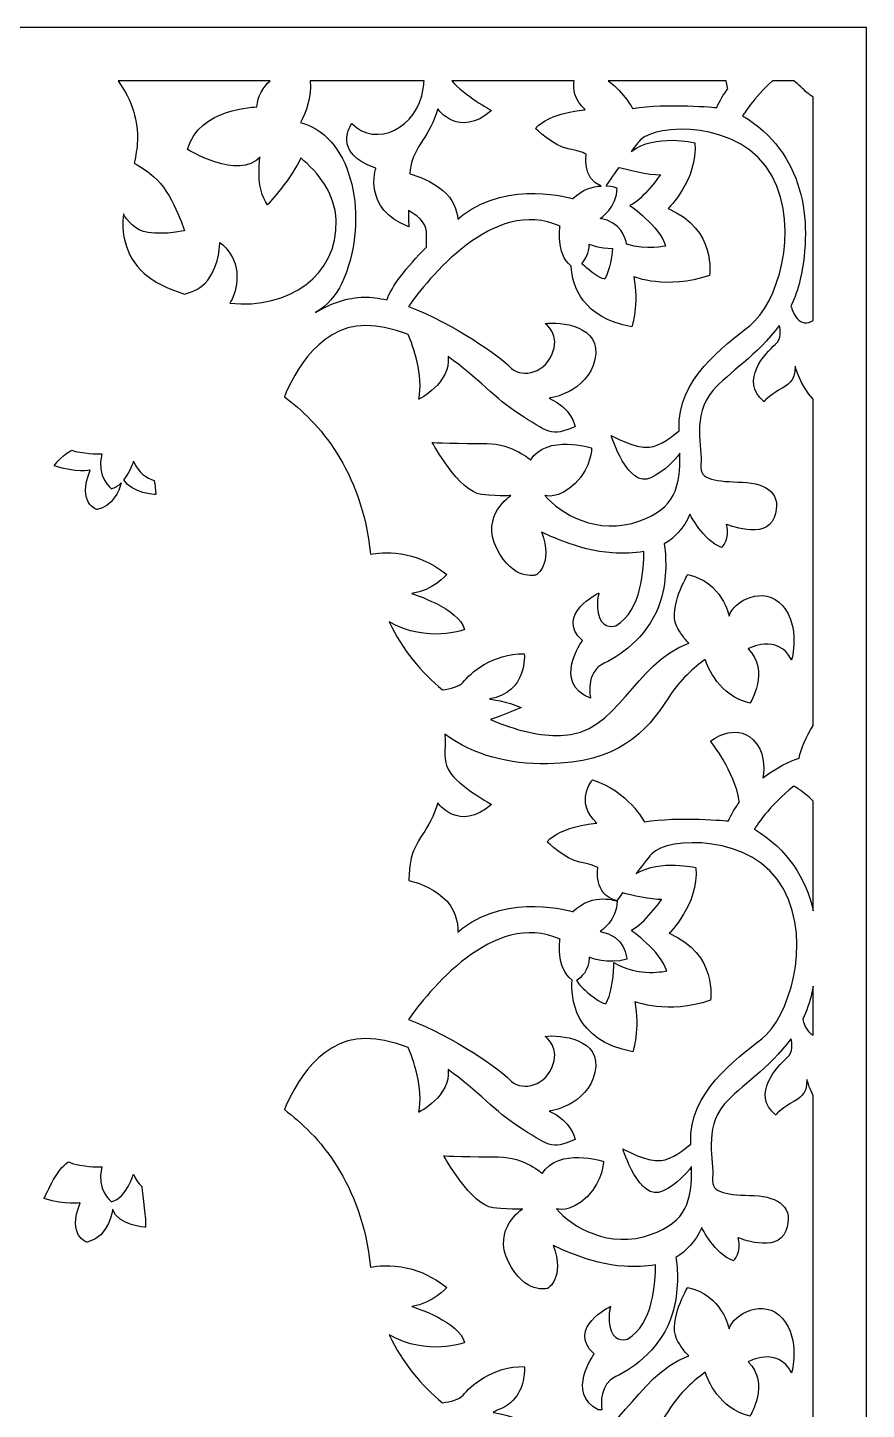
# Model space of a CAD drawing. Header units: centimetres. Extents: x -27 to -16.1, y -2.4 to 9.
# Drawn here: x -19.51 to -16.05, y 3.31 to 9 of the extents above; entities that cross this region are included whole.
import ezdxf

# ---------------------------------------------------------------- set-up
doc = ezdxf.new("R2010")
doc.units = ezdxf.units.CM
doc.header["$MEASUREMENT"] = 0
doc.layers.add('layer 1', color=7, linetype='Continuous')

msp = doc.modelspace()

# ---------------------------------------------------------------- linework, layer by layer
at = {"layer": 'layer 1', "color": 250}
for points, knots in [([(-26.99914, 9.00077), (-26.99914, 9.00077), (-16.05281, 9.00077), (-16.05281, 9.00077), (-16.05281, 9.00077), (-16.05281, 9.00077), (-16.05281, -2.38341), (-16.05281, -2.38341), (-16.05281, -2.38341), (-16.05281, -2.38341), (-26.99914, -2.38341), (-26.99914, -2.38341), (-26.99914, -2.38341), (-26.99914, -2.38341), (-26.99914, 9.00077), (-26.99914, 9.00077)], [0, 0, 0, 0, 0.2, 0.2, 0.2, 0.2, 0.4, 0.4, 0.4, 0.4, 0.6, 0.6, 0.6, 0.6, 1, 1, 1, 1]), ([(-19.13679, 8.78184), (-19.13679, 8.78184), (-18.50981, 8.78184), (-18.50981, 8.78184), (-18.50981, 8.78184), (-18.53863, 8.75529), (-18.56121, 8.72008), (-18.56465, 8.67405), (-18.56465, 8.67405), (-18.56465, 8.67405), (-18.80341, 8.6714), (-18.85063, 8.49906), (-18.85063, 8.49906), (-18.85063, 8.49906), (-18.63811, 8.36915), (-18.55153, 8.46725), (-18.55153, 8.46725), (-18.55153, 8.46725), (-18.57252, 8.33733), (-18.52005, 8.27105), (-18.52005, 8.27105), (-18.52005, 8.27105), (-18.41408, 8.38953), (-18.38399, 8.46385), (-18.38399, 8.46385), (-18.31269, 8.40523), (-18.24185, 8.31902), (-18.238, 8.20609), (-18.238, 8.20609), (-18.23032, 7.98103), (-18.43246, 7.83931), (-18.67624, 7.86579), (-18.67624, 7.86579), (-18.66288, 7.88591), (-18.65006, 7.9162), (-18.6465, 7.96053), (-18.6465, 7.96053), (-18.63829, 8.06282), (-18.71763, 8.11535), (-18.71763, 8.11535), (-18.71763, 8.11535), (-18.71763, 8.11535), (-18.71489, 8.02964), (-18.76687, 7.96053), (-18.76687, 7.96053), (-18.79216, 7.9269), (-18.83041, 7.91096), (-18.8627, 7.90344), (-18.8627, 7.90344), (-19.00454, 7.94636), (-19.08133, 8.01477), (-19.10775, 8.1186), (-19.10775, 8.1186), (-19.11762, 8.15736), (-19.11864, 8.19552), (-19.11479, 8.23357), (-19.11479, 8.23357), (-19.0992, 8.20752), (-19.06588, 8.16444), (-19.01309, 8.15681), (-19.01309, 8.15681), (-18.93649, 8.14576), (-18.86262, 8.16511), (-18.86262, 8.16511), (-18.86262, 8.16511), (-18.86262, 8.16511), (-18.9146, 8.32545), (-18.98846, 8.38627), (-18.98846, 8.38627), (-19.01072, 8.4046), (-19.0387, 8.42492), (-19.06992, 8.44204), (-19.06992, 8.44204), (-19.06339, 8.47283), (-19.0583, 8.50413), (-19.05659, 8.53618), (-19.05659, 8.53618), (-19.05276, 8.60779), (-19.07784, 8.70388), (-19.13679, 8.78184)], [0, 0, 0, 0, 0.047619, 0.047619, 0.047619, 0.047619, 0.0952381, 0.0952381, 0.0952381, 0.0952381, 0.1428571, 0.1428571, 0.1428571, 0.1428571, 0.1904762, 0.1904762, 0.1904762, 0.1904762, 0.2380952, 0.2380952, 0.2380952, 0.2380952, 0.2857143, 0.2857143, 0.2857143, 0.2857143, 0.3333333, 0.3333333, 0.3333333, 0.3333333, 0.3809524, 0.3809524, 0.3809524, 0.3809524, 0.4285714, 0.4285714, 0.4285714, 0.4285714, 0.4761905, 0.4761905, 0.4761905, 0.4761905, 0.5238095, 0.5238095, 0.5238095, 0.5238095, 0.5714286, 0.5714286, 0.5714286, 0.5714286, 0.6190476, 0.6190476, 0.6190476, 0.6190476, 0.6666667, 0.6666667, 0.6666667, 0.6666667, 0.7142857, 0.7142857, 0.7142857, 0.7142857, 0.7619048, 0.7619048, 0.7619048, 0.7619048, 0.8095238, 0.8095238, 0.8095238, 0.8095238, 0.8571429, 0.8571429, 0.8571429, 0.8571429, 0.9047619, 0.9047619, 0.9047619, 0.9047619, 1, 1, 1, 1]), ([(-18.34443, 8.78184), (-18.34443, 8.78184), (-17.87523, 8.78184), (-17.87523, 8.78184), (-17.87523, 8.78184), (-17.87608, 8.77105), (-17.87724, 8.76026), (-17.87876, 8.74953), (-17.87876, 8.74953), (-17.90196, 8.5854), (-18.07432, 8.50501), (-18.17376, 8.6055), (-18.17376, 8.6055), (-18.17376, 8.6055), (-18.25994, 8.48491), (-18.07432, 8.42127), (-18.07432, 8.42127), (-18.07432, 8.42127), (-18.13067, 8.2538), (-17.93842, 8.18011), (-17.93842, 8.18011), (-17.93842, 8.18011), (-17.93967, 8.20835), (-17.94, 8.2477), (-17.94, 8.2477), (-17.91099, 8.23171), (-17.86578, 8.20035), (-17.86578, 8.16032), (-17.86578, 8.16032), (-17.86578, 8.1359), (-17.86578, 8.11391), (-17.86578, 8.09652), (-17.86578, 8.09652), (-17.94881, 8.01381), (-18.01118, 7.93239), (-18.02876, 7.87913), (-18.02876, 7.87913), (-18.06171, 7.88677), (-18.09332, 7.89096), (-18.12248, 7.89055), (-18.12248, 7.89055), (-18.19024, 7.88959), (-18.25951, 7.86528), (-18.32236, 7.82752), (-18.32236, 7.82752), (-18.27586, 7.85652), (-18.23827, 7.89588), (-18.21439, 7.94759), (-18.21439, 7.94759), (-18.1042, 8.18621), (-18.15536, 8.52027), (-18.35607, 8.59981), (-18.35607, 8.59981), (-18.36605, 8.60377), (-18.37545, 8.60719), (-18.38435, 8.61018), (-18.38435, 8.61018), (-18.36295, 8.65004), (-18.33784, 8.71439), (-18.34443, 8.78184)], [0, 0, 0, 0, 0.0625, 0.0625, 0.0625, 0.0625, 0.125, 0.125, 0.125, 0.125, 0.1875, 0.1875, 0.1875, 0.1875, 0.25, 0.25, 0.25, 0.25, 0.3125, 0.3125, 0.3125, 0.3125, 0.375, 0.375, 0.375, 0.375, 0.4375, 0.4375, 0.4375, 0.4375, 0.5, 0.5, 0.5, 0.5, 0.5625, 0.5625, 0.5625, 0.5625, 0.625, 0.625, 0.625, 0.625, 0.6875, 0.6875, 0.6875, 0.6875, 0.75, 0.75, 0.75, 0.75, 0.8125, 0.8125, 0.8125, 0.8125, 0.875, 0.875, 0.875, 0.875, 1, 1, 1, 1]), ([(-17.76175, 8.78184), (-17.76175, 8.78184), (-17.25681, 8.78184), (-17.25681, 8.78184), (-17.25681, 8.78184), (-17.26321, 8.74895), (-17.25763, 8.70592), (-17.21176, 8.66287), (-17.21176, 8.66287), (-17.21176, 8.66287), (-17.36027, 8.6515), (-17.41652, 8.58556), (-17.41652, 8.58556), (-17.41652, 8.58556), (-17.34227, 8.51279), (-17.28151, 8.50142), (-17.28151, 8.50142), (-17.22076, 8.49005), (-17.20726, 8.47868), (-17.20726, 8.47868), (-17.20726, 8.47868), (-17.20726, 8.47868), (-17.22538, 8.38059), (-17.14627, 8.34831), (-17.14627, 8.34831), (-17.18023, 8.34654), (-17.22267, 8.33466), (-17.26287, 8.2965), (-17.26287, 8.2965), (-17.26287, 8.2965), (-17.52523, 8.37604), (-17.71676, 8.22757), (-17.71676, 8.22757), (-17.72336, 8.22246), (-17.72993, 8.21727), (-17.73646, 8.21204), (-17.73646, 8.21204), (-17.74012, 8.24873), (-17.75461, 8.29452), (-17.79809, 8.33015), (-17.79809, 8.33015), (-17.84697, 8.3702), (-17.89885, 8.38911), (-17.93467, 8.39796), (-17.93467, 8.39796), (-17.93384, 8.40606), (-17.93288, 8.41387), (-17.93179, 8.42127), (-17.93179, 8.42127), (-17.91853, 8.51171), (-17.84893, 8.55525), (-17.8191, 8.66579), (-17.8191, 8.66579), (-17.8191, 8.66579), (-17.73292, 8.54186), (-17.59702, 8.65909), (-17.59702, 8.65909), (-17.59702, 8.65909), (-17.71151, 8.7219), (-17.76175, 8.78184)], [0, 0, 0, 0, 0.0625, 0.0625, 0.0625, 0.0625, 0.125, 0.125, 0.125, 0.125, 0.1875, 0.1875, 0.1875, 0.1875, 0.25, 0.25, 0.25, 0.25, 0.3125, 0.3125, 0.3125, 0.3125, 0.375, 0.375, 0.375, 0.375, 0.4375, 0.4375, 0.4375, 0.4375, 0.5, 0.5, 0.5, 0.5, 0.5625, 0.5625, 0.5625, 0.5625, 0.625, 0.625, 0.625, 0.625, 0.6875, 0.6875, 0.6875, 0.6875, 0.75, 0.75, 0.75, 0.75, 0.8125, 0.8125, 0.8125, 0.8125, 0.875, 0.875, 0.875, 0.875, 1, 1, 1, 1]), ([(-17.11646, 8.78184), (-17.11646, 8.78184), (-16.6306, 8.78184), (-16.6306, 8.78184), (-16.6306, 8.78184), (-16.6283, 8.77247), (-16.62639, 8.76305), (-16.62498, 8.75365), (-16.62498, 8.75365), (-16.62475, 8.75214), (-16.62452, 8.75071), (-16.62428, 8.74929), (-16.62428, 8.74929), (-16.64106, 8.7261), (-16.65647, 8.70025), (-16.66958, 8.67146), (-16.66958, 8.67146), (-16.66958, 8.67146), (-16.87423, 8.69134), (-17.0159, 8.66748), (-17.0159, 8.66748), (-17.0159, 8.66748), (-17.04821, 8.72936), (-17.11646, 8.78184)], [0, 0, 0, 0, 0.1428571, 0.1428571, 0.1428571, 0.1428571, 0.2857143, 0.2857143, 0.2857143, 0.2857143, 0.4285714, 0.4285714, 0.4285714, 0.4285714, 0.5714286, 0.5714286, 0.5714286, 0.5714286, 0.7142857, 0.7142857, 0.7142857, 0.7142857, 1, 1, 1, 1]), ([(-16.4394, 8.78184), (-16.4394, 8.78184), (-16.352, 8.78184), (-16.352, 8.78184), (-16.352, 8.78184), (-16.34348, 8.77478), (-16.33394, 8.76635), (-16.32325, 8.7563), (-16.32325, 8.7563), (-16.30484, 8.73898), (-16.28797, 8.72492), (-16.27174, 8.71423), (-16.27174, 8.71423), (-16.27174, 8.71423), (-16.27174, 7.79421), (-16.27174, 7.79421), (-16.27174, 7.79421), (-16.29601, 7.77991), (-16.32033, 7.78192), (-16.33802, 7.80306), (-16.33802, 7.80306), (-16.35202, 7.81977), (-16.35951, 7.83888), (-16.36352, 7.85453), (-16.36352, 7.85453), (-16.34724, 7.88802), (-16.33402, 7.92455), (-16.32518, 7.96478), (-16.32518, 7.96478), (-16.27117, 8.21036), (-16.31051, 8.48551), (-16.56261, 8.63766), (-16.56261, 8.63766), (-16.56261, 8.63766), (-16.51612, 8.71277), (-16.4394, 8.78184)], [0, 0, 0, 0, 0.1, 0.1, 0.1, 0.1, 0.2, 0.2, 0.2, 0.2, 0.3, 0.3, 0.3, 0.3, 0.4, 0.4, 0.4, 0.4, 0.5, 0.5, 0.5, 0.5, 0.6, 0.6, 0.6, 0.6, 0.7, 0.7, 0.7, 0.7, 0.8, 0.8, 0.8, 0.8, 1, 1, 1, 1]), ([(-16.27174, 7.47036), (-16.27174, 7.47036), (-16.27174, 6.12626), (-16.27174, 6.12626), (-16.27174, 6.12626), (-16.30179, 6.07867), (-16.32223, 6.03132), (-16.33017, 5.99117), (-16.33017, 5.99117), (-16.33017, 5.99117), (-16.40188, 5.96984), (-16.47889, 5.91025), (-16.47889, 5.91025), (-16.47215, 5.95485), (-16.47245, 6.02125), (-16.51908, 6.06674), (-16.51908, 6.06674), (-16.59516, 6.14097), (-16.69486, 6.06143), (-16.69486, 6.06143), (-16.69486, 6.06143), (-16.69486, 6.06143), (-16.59516, 5.93682), (-16.5768, 5.81486), (-16.5768, 5.81486), (-16.57657, 5.81335), (-16.57634, 5.81192), (-16.5761, 5.8105), (-16.5761, 5.8105), (-16.59288, 5.78731), (-16.6083, 5.76146), (-16.6214, 5.73267), (-16.6214, 5.73267), (-16.6214, 5.73267), (-16.82605, 5.75255), (-16.96773, 5.72869), (-16.96773, 5.72869), (-16.96773, 5.72869), (-17.03532, 5.85824), (-17.18158, 5.90145), (-17.18158, 5.90145), (-17.18158, 5.90145), (-17.25809, 5.81276), (-17.16358, 5.72408), (-17.16358, 5.72408), (-17.16358, 5.72408), (-17.31209, 5.71271), (-17.36835, 5.64677), (-17.36835, 5.64677), (-17.36835, 5.64677), (-17.29409, 5.574), (-17.23334, 5.56263), (-17.23334, 5.56263), (-17.17258, 5.55126), (-17.15908, 5.53989), (-17.15908, 5.53989), (-17.15908, 5.53989), (-17.15908, 5.53989), (-17.17971, 5.42818), (-17.08081, 5.40395), (-17.08081, 5.40395), (-17.08081, 5.40395), (-17.07209, 5.41684), (-17.05829, 5.43664), (-17.05829, 5.43664), (-17.02511, 5.42807), (-16.93693, 5.40656), (-16.89671, 5.40919), (-16.89671, 5.40919), (-16.89671, 5.40919), (-16.96779, 5.30798), (-17.02271, 5.28187), (-17.02271, 5.28187), (-17.02271, 5.28187), (-16.89994, 5.19699), (-16.87571, 5.11537), (-16.87571, 5.11537), (-16.87571, 5.11537), (-16.99201, 5.08599), (-17.09378, 5.14965), (-17.09378, 5.14965), (-17.09378, 5.14965), (-17.09055, 5.05171), (-17.12447, 4.98152), (-17.12447, 4.98152), (-17.12447, 4.98152), (-17.13416, 4.97009), (-17.19393, 5.01906), (-17.19393, 5.01906), (-17.2209, 5.04117), (-17.23735, 5.06044), (-17.24727, 5.07494), (-17.24727, 5.07494), (-17.231, 5.08559), (-17.19465, 5.11559), (-17.19465, 5.17116), (-17.19465, 5.17116), (-17.19465, 5.17116), (-17.11594, 5.13934), (-17.03985, 5.1632), (-17.03985, 5.1632), (-17.03985, 5.1632), (-17.0451, 5.2613), (-17.15005, 5.27721), (-17.15005, 5.27721), (-17.15005, 5.27721), (-17.07921, 5.32493), (-17.07921, 5.40182), (-17.07921, 5.40182), (-17.07921, 5.40182), (-17.17629, 5.44159), (-17.26287, 5.3594), (-17.26287, 5.3594), (-17.26287, 5.3594), (-17.52523, 5.43894), (-17.71676, 5.29047), (-17.71676, 5.29047), (-17.72333, 5.28538), (-17.72986, 5.28022), (-17.73635, 5.27502), (-17.73635, 5.27502), (-17.73552, 5.31367), (-17.74443, 5.37436), (-17.79898, 5.41906), (-17.79898, 5.41906), (-17.84916, 5.46018), (-17.90251, 5.479), (-17.93839, 5.48756), (-17.93839, 5.48756), (-17.93715, 5.51416), (-17.93508, 5.54026), (-17.93179, 5.56267), (-17.93179, 5.56267), (-17.91853, 5.65311), (-17.84893, 5.69665), (-17.8191, 5.80719), (-17.8191, 5.80719), (-17.8191, 5.80719), (-17.73292, 5.68326), (-17.59702, 5.80049), (-17.59702, 5.80049), (-17.59702, 5.80049), (-17.71303, 5.86413), (-17.76275, 5.92442), (-17.76275, 5.92442), (-17.80265, 5.97281), (-17.78493, 6.02336), (-17.79007, 6.08991), (-17.79007, 6.08991), (-17.66477, 6.00091), (-17.52693, 5.96645), (-17.36696, 5.9682), (-17.36696, 5.9682), (-17.07705, 5.97139), (-16.96021, 6.09657), (-16.86883, 6.23987), (-16.86883, 6.23987), (-16.821, 6.31486), (-16.76198, 6.36631), (-16.71656, 6.39831), (-16.71656, 6.39831), (-16.70652, 6.36675), (-16.66083, 6.2484), (-16.53228, 6.21758), (-16.53228, 6.21758), (-16.53228, 6.21758), (-16.44909, 6.3526), (-16.53984, 6.44176), (-16.53984, 6.44176), (-16.53984, 6.44176), (-16.41883, 6.508), (-16.36085, 6.39591), (-16.36085, 6.39591), (-16.36085, 6.39591), (-16.32304, 6.53347), (-16.39867, 6.62009), (-16.39867, 6.62009), (-16.4743, 6.70671), (-16.60287, 6.63792), (-16.61799, 6.57678), (-16.61799, 6.57678), (-16.61799, 6.57678), (-16.64824, 6.71944), (-16.78942, 6.74747), (-16.78942, 6.74747), (-16.78942, 6.74747), (-16.87009, 6.61245), (-16.8348, 6.53602), (-16.8348, 6.53602), (-16.82097, 6.50608), (-16.80213, 6.4828), (-16.7843, 6.46553), (-16.7843, 6.46553), (-17.01129, 6.38343), (-17.07654, 6.08866), (-17.31269, 6.08416), (-17.31269, 6.08416), (-17.39419, 6.0826), (-17.49728, 6.10394), (-17.6018, 6.15068), (-17.6018, 6.15068), (-17.54777, 6.16776), (-17.47512, 6.19975), (-17.47512, 6.19975), (-17.47512, 6.19975), (-17.53058, 6.22522), (-17.60621, 6.23541), (-17.60621, 6.23541), (-17.60621, 6.23541), (-17.44739, 6.26089), (-17.46252, 6.42138), (-17.46252, 6.42138), (-17.46252, 6.42138), (-17.59361, 6.42393), (-17.68689, 6.33986), (-17.71462, 6.30419), (-17.71462, 6.30419), (-17.72885, 6.2859), (-17.76631, 6.27699), (-17.79942, 6.27265), (-17.79942, 6.27265), (-17.88653, 6.34404), (-17.96459, 6.43671), (-18.01948, 6.55253), (-18.01948, 6.55253), (-17.86115, 6.46317), (-17.70939, 6.52093), (-17.70939, 6.52093), (-17.70939, 6.52093), (-17.72806, 6.6082), (-17.92647, 6.66953), (-17.92647, 6.66953), (-17.92647, 6.66953), (-17.8401, 6.68133), (-17.78175, 6.74737), (-17.78175, 6.74737), (-17.78175, 6.74737), (-17.91565, 6.85411), (-18.04955, 6.84073), (-18.09604, 6.83165), (-18.09604, 6.83165), (-18.13269, 7.17956), (-18.31068, 7.37621), (-18.45102, 7.48046), (-18.45102, 7.48046), (-18.4152, 7.56954), (-18.29914, 7.80242), (-18.07421, 7.77142), (-18.07421, 7.77142), (-18.02668, 7.76488), (-17.98226, 7.75251), (-17.94059, 7.73613), (-17.94059, 7.73613), (-17.92141, 7.69072), (-17.87618, 7.56859), (-17.8977, 7.46955), (-17.8977, 7.46955), (-17.8977, 7.46955), (-17.76366, 7.53601), (-17.77672, 7.64545), (-17.77672, 7.64545), (-17.66007, 7.56285), (-17.56974, 7.46308), (-17.49277, 7.41492), (-17.49277, 7.41492), (-17.36042, 7.33213), (-17.35412, 7.31302), (-17.25328, 7.3576), (-17.25328, 7.3576), (-17.25328, 7.3576), (-17.26866, 7.43754), (-17.36033, 7.47387), (-17.36033, 7.47387), (-17.36033, 7.47387), (-17.20275, 7.49546), (-17.17124, 7.63417), (-17.17124, 7.63417), (-17.13974, 7.77288), (-17.31751, 7.79107), (-17.37601, 7.78198), (-17.37601, 7.78198), (-17.37601, 7.78198), (-17.31076, 7.73422), (-17.34901, 7.65236), (-17.34901, 7.65236), (-17.38726, 7.5705), (-17.48101, 7.55688), (-17.52377, 7.60463), (-17.52377, 7.60463), (-17.55553, 7.6401), (-17.75309, 7.78231), (-17.93983, 7.85186), (-17.93983, 7.85186), (-17.86332, 7.96001), (-17.58932, 8.30855), (-17.31534, 8.1825), (-17.31534, 8.1825), (-17.31534, 8.1825), (-17.33365, 8.07144), (-17.26974, 8.01791), (-17.26974, 8.01791), (-17.26432, 7.9351), (-17.22238, 7.80485), (-17.0196, 7.76775), (-17.0196, 7.76775), (-17.0196, 7.76775), (-16.98812, 7.8632), (-17.01173, 7.97455), (-17.01173, 7.97455), (-17.01173, 7.97455), (-16.8753, 7.91888), (-16.69951, 7.97986), (-16.69951, 7.97986), (-16.69951, 7.97986), (-16.66803, 8.17075), (-16.87005, 8.25559), (-16.87005, 8.25559), (-16.87005, 8.25559), (-16.74674, 8.3749), (-16.75986, 8.52603), (-16.75986, 8.52603), (-16.75986, 8.52603), (-16.92218, 8.56642), (-17.02275, 8.49012), (-17.02275, 8.49012), (-17.00983, 8.50682), (-16.997, 8.52277), (-16.98512, 8.53658), (-16.98512, 8.53658), (-16.92518, 8.60624), (-16.56552, 8.62138), (-16.44263, 8.3912), (-16.44263, 8.3912), (-16.31975, 8.16101), (-16.42419, 7.86018), (-16.53219, 7.77377), (-16.53219, 7.77377), (-16.6402, 7.68736), (-16.83372, 7.55092), (-16.82472, 7.34627), (-16.82472, 7.34627), (-16.82463, 7.34431), (-16.82455, 7.34237), (-16.82447, 7.34042), (-16.82447, 7.34042), (-16.84861, 7.31921), (-16.90154, 7.27716), (-16.94715, 7.27218), (-16.94715, 7.27218), (-17.00847, 7.26548), (-17.10459, 7.32074), (-17.10459, 7.32074), (-17.10459, 7.32074), (-17.10459, 7.32074), (-17.03664, 7.09967), (-16.94052, 7.14657), (-16.94052, 7.14657), (-16.8817, 7.17527), (-16.84275, 7.21839), (-16.82137, 7.24754), (-16.82137, 7.24754), (-16.81966, 7.1049), (-16.84187, 7.02135), (-16.98674, 6.9688), (-16.98674, 6.9688), (-17.16225, 6.90513), (-17.31527, 7.00064), (-17.37827, 7.0734), (-17.37827, 7.0734), (-17.37827, 7.0734), (-17.31977, 7.05521), (-17.25226, 7.12343), (-17.25226, 7.12343), (-17.18475, 7.19164), (-17.18475, 7.26896), (-17.18475, 7.26896), (-17.18475, 7.26896), (-17.18475, 7.26896), (-17.36927, 7.32808), (-17.43678, 7.21893), (-17.43678, 7.21893), (-17.43678, 7.21893), (-17.50878, 7.28715), (-17.61679, 7.28715), (-17.61679, 7.28715), (-17.7248, 7.28715), (-17.84181, 7.2917), (-17.84181, 7.2917), (-17.84181, 7.2917), (-17.84181, 7.2917), (-17.7293, 7.08704), (-17.6393, 7.07795), (-17.6393, 7.07795), (-17.54929, 7.06885), (-17.51778, 7.0734), (-17.51778, 7.0734), (-17.51778, 7.0734), (-17.51778, 7.0734), (-17.6438, 6.99154), (-17.57629, 6.85511), (-17.57629, 6.85511), (-17.50878, 6.71867), (-17.41427, 6.74596), (-17.41427, 6.74596), (-17.41427, 6.74596), (-17.41427, 6.74596), (-17.34227, 6.78689), (-17.39177, 6.92332), (-17.39177, 6.92332), (-17.39177, 6.92332), (-17.24326, 6.84601), (-17.09925, 6.83691), (-17.09925, 6.83691), (-17.05274, 6.83398), (-17.00954, 6.83533), (-16.97021, 6.84307), (-16.97021, 6.84307), (-16.96947, 6.77515), (-16.97819, 6.59786), (-17.08502, 6.53701), (-17.08502, 6.53701), (-17.08502, 6.53701), (-17.1359, 6.51987), (-17.15286, 6.57129), (-17.15286, 6.57129), (-17.16982, 6.62271), (-17.15529, 6.67168), (-17.15529, 6.67168), (-17.15529, 6.67168), (-17.15529, 6.67168), (-17.33943, 6.58353), (-17.22313, 6.4758), (-17.22313, 6.4758), (-17.22313, 6.4758), (-17.34912, 6.29951), (-17.18921, 6.2383), (-17.18921, 6.2383), (-17.18921, 6.2383), (-17.21344, 6.34603), (-17.13348, 6.38276), (-17.13348, 6.38276), (-17.05352, 6.41949), (-16.94207, 6.50518), (-16.90088, 6.63985), (-16.90088, 6.63985), (-16.87141, 6.73621), (-16.87916, 6.82881), (-16.88595, 6.87369), (-16.88595, 6.87369), (-16.84247, 6.89876), (-16.80659, 6.93791), (-16.77972, 6.99609), (-16.77972, 6.99609), (-16.77972, 6.99609), (-16.72571, 6.88694), (-16.64921, 6.85965), (-16.64921, 6.85965), (-16.64921, 6.85965), (-16.6132, 6.89149), (-16.6312, 6.95516), (-16.6312, 6.95516), (-16.6312, 6.95516), (-16.46919, 6.88694), (-16.43319, 6.98245), (-16.43319, 6.98245), (-16.39718, 7.07795), (-16.46019, 7.12343), (-16.5637, 7.12798), (-16.5637, 7.12798), (-16.66721, 7.13252), (-16.74371, 7.13252), (-16.73471, 7.20074), (-16.73471, 7.20074), (-16.72571, 7.26896), (-16.77522, 7.40085), (-16.68521, 7.50545), (-16.68521, 7.50545), (-16.6227, 7.57809), (-16.49942, 7.65296), (-16.41184, 7.77417), (-16.41184, 7.77417), (-16.40709, 7.75531), (-16.40096, 7.71893), (-16.4283, 7.69524), (-16.4283, 7.69524), (-16.4666, 7.66206), (-16.57877, 7.54595), (-16.47481, 7.46025), (-16.47481, 7.46025), (-16.47481, 7.46025), (-16.45566, 7.48237), (-16.41462, 7.50725), (-16.41462, 7.50725), (-16.37359, 7.53213), (-16.34623, 7.54042), (-16.34623, 7.60677), (-16.34623, 7.60677), (-16.34623, 7.60677), (-16.32409, 7.52258), (-16.27174, 7.47036)], [0, 0, 0, 0, 0.0079365, 0.0079365, 0.0079365, 0.0079365, 0.015873, 0.015873, 0.015873, 0.015873, 0.0238095, 0.0238095, 0.0238095, 0.0238095, 0.031746, 0.031746, 0.031746, 0.031746, 0.0396825, 0.0396825, 0.0396825, 0.0396825, 0.047619, 0.047619, 0.047619, 0.047619, 0.0555556, 0.0555556, 0.0555556, 0.0555556, 0.0634921, 0.0634921, 0.0634921, 0.0634921, 0.0714286, 0.0714286, 0.0714286, 0.0714286, 0.0793651, 0.0793651, 0.0793651, 0.0793651, 0.0873016, 0.0873016, 0.0873016, 0.0873016, 0.0952381, 0.0952381, 0.0952381, 0.0952381, 0.1031746, 0.1031746, 0.1031746, 0.1031746, 0.1111111, 0.1111111, 0.1111111, 0.1111111, 0.1190476, 0.1190476, 0.1190476, 0.1190476, 0.1269841, 0.1269841, 0.1269841, 0.1269841, 0.1349206, 0.1349206, 0.1349206, 0.1349206, 0.1428571, 0.1428571, 0.1428571, 0.1428571, 0.1507937, 0.1507937, 0.1507937, 0.1507937, 0.1587302, 0.1587302, 0.1587302, 0.1587302, 0.1666667, 0.1666667, 0.1666667, 0.1666667, 0.1746032, 0.1746032, 0.1746032, 0.1746032, 0.1825397, 0.1825397, 0.1825397, 0.1825397, 0.1904762, 0.1904762, 0.1904762, 0.1904762, 0.1984127, 0.1984127, 0.1984127, 0.1984127, 0.2063492, 0.2063492, 0.2063492, 0.2063492, 0.2142857, 0.2142857, 0.2142857, 0.2142857, 0.2222222, 0.2222222, 0.2222222, 0.2222222, 0.2301587, 0.2301587, 0.2301587, 0.2301587, 0.2380952, 0.2380952, 0.2380952, 0.2380952, 0.2460317, 0.2460317, 0.2460317, 0.2460317, 0.2539683, 0.2539683, 0.2539683, 0.2539683, 0.2619048, 0.2619048, 0.2619048, 0.2619048, 0.2698413, 0.2698413, 0.2698413, 0.2698413, 0.2777778, 0.2777778, 0.2777778, 0.2777778, 0.2857143, 0.2857143, 0.2857143, 0.2857143, 0.2936508, 0.2936508, 0.2936508, 0.2936508, 0.3015873, 0.3015873, 0.3015873, 0.3015873, 0.3095238, 0.3095238, 0.3095238, 0.3095238, 0.3174603, 0.3174603, 0.3174603, 0.3174603, 0.3253968, 0.3253968, 0.3253968, 0.3253968, 0.3333333, 0.3333333, 0.3333333, 0.3333333, 0.3412698, 0.3412698, 0.3412698, 0.3412698, 0.3492063, 0.3492063, 0.3492063, 0.3492063, 0.3571429, 0.3571429, 0.3571429, 0.3571429, 0.3650794, 0.3650794, 0.3650794, 0.3650794, 0.3730159, 0.3730159, 0.3730159, 0.3730159, 0.3809524, 0.3809524, 0.3809524, 0.3809524, 0.3888889, 0.3888889, 0.3888889, 0.3888889, 0.3968254, 0.3968254, 0.3968254, 0.3968254, 0.4047619, 0.4047619, 0.4047619, 0.4047619, 0.4126984, 0.4126984, 0.4126984, 0.4126984, 0.4206349, 0.4206349, 0.4206349, 0.4206349, 0.4285714, 0.4285714, 0.4285714, 0.4285714, 0.4365079, 0.4365079, 0.4365079, 0.4365079, 0.4444444, 0.4444444, 0.4444444, 0.4444444, 0.452381, 0.452381, 0.452381, 0.452381, 0.4603175, 0.4603175, 0.4603175, 0.4603175, 0.468254, 0.468254, 0.468254, 0.468254, 0.4761905, 0.4761905, 0.4761905, 0.4761905, 0.484127, 0.484127, 0.484127, 0.484127, 0.4920635, 0.4920635, 0.4920635, 0.4920635, 0.5, 0.5, 0.5, 0.5, 0.5079365, 0.5079365, 0.5079365, 0.5079365, 0.515873, 0.515873, 0.515873, 0.515873, 0.5238095, 0.5238095, 0.5238095, 0.5238095, 0.531746, 0.531746, 0.531746, 0.531746, 0.5396825, 0.5396825, 0.5396825, 0.5396825, 0.547619, 0.547619, 0.547619, 0.547619, 0.5555556, 0.5555556, 0.5555556, 0.5555556, 0.5634921, 0.5634921, 0.5634921, 0.5634921, 0.5714286, 0.5714286, 0.5714286, 0.5714286, 0.5793651, 0.5793651, 0.5793651, 0.5793651, 0.5873016, 0.5873016, 0.5873016, 0.5873016, 0.5952381, 0.5952381, 0.5952381, 0.5952381, 0.6031746, 0.6031746, 0.6031746, 0.6031746, 0.6111111, 0.6111111, 0.6111111, 0.6111111, 0.6190476, 0.6190476, 0.6190476, 0.6190476, 0.6269841, 0.6269841, 0.6269841, 0.6269841, 0.6349206, 0.6349206, 0.6349206, 0.6349206, 0.6428571, 0.6428571, 0.6428571, 0.6428571, 0.6507937, 0.6507937, 0.6507937, 0.6507937, 0.6587302, 0.6587302, 0.6587302, 0.6587302, 0.6666667, 0.6666667, 0.6666667, 0.6666667, 0.6746032, 0.6746032, 0.6746032, 0.6746032, 0.6825397, 0.6825397, 0.6825397, 0.6825397, 0.6904762, 0.6904762, 0.6904762, 0.6904762, 0.6984127, 0.6984127, 0.6984127, 0.6984127, 0.7063492, 0.7063492, 0.7063492, 0.7063492, 0.7142857, 0.7142857, 0.7142857, 0.7142857, 0.7222222, 0.7222222, 0.7222222, 0.7222222, 0.7301587, 0.7301587, 0.7301587, 0.7301587, 0.7380952, 0.7380952, 0.7380952, 0.7380952, 0.7460317, 0.7460317, 0.7460317, 0.7460317, 0.7539683, 0.7539683, 0.7539683, 0.7539683, 0.7619048, 0.7619048, 0.7619048, 0.7619048, 0.7698413, 0.7698413, 0.7698413, 0.7698413, 0.7777778, 0.7777778, 0.7777778, 0.7777778, 0.7857143, 0.7857143, 0.7857143, 0.7857143, 0.7936508, 0.7936508, 0.7936508, 0.7936508, 0.8015873, 0.8015873, 0.8015873, 0.8015873, 0.8095238, 0.8095238, 0.8095238, 0.8095238, 0.8174603, 0.8174603, 0.8174603, 0.8174603, 0.8253968, 0.8253968, 0.8253968, 0.8253968, 0.8333333, 0.8333333, 0.8333333, 0.8333333, 0.8412698, 0.8412698, 0.8412698, 0.8412698, 0.8492063, 0.8492063, 0.8492063, 0.8492063, 0.8571429, 0.8571429, 0.8571429, 0.8571429, 0.8650794, 0.8650794, 0.8650794, 0.8650794, 0.8730159, 0.8730159, 0.8730159, 0.8730159, 0.8809524, 0.8809524, 0.8809524, 0.8809524, 0.8888889, 0.8888889, 0.8888889, 0.8888889, 0.8968254, 0.8968254, 0.8968254, 0.8968254, 0.9047619, 0.9047619, 0.9047619, 0.9047619, 0.9126984, 0.9126984, 0.9126984, 0.9126984, 0.9206349, 0.9206349, 0.9206349, 0.9206349, 0.9285714, 0.9285714, 0.9285714, 0.9285714, 0.9365079, 0.9365079, 0.9365079, 0.9365079, 0.9444444, 0.9444444, 0.9444444, 0.9444444, 0.952381, 0.952381, 0.952381, 0.952381, 0.9603175, 0.9603175, 0.9603175, 0.9603175, 0.968254, 0.968254, 0.968254, 0.968254, 0.9761905, 0.9761905, 0.9761905, 0.9761905, 0.984127, 0.984127, 0.984127, 0.984127, 1, 1, 1, 1]), ([(-17.07143, 8.42481), (-17.09652, 8.39008), (-17.11717, 8.36007), (-17.12529, 8.34819), (-17.12529, 8.34819), (-17.0975, 8.34642), (-17.07921, 8.33893), (-17.07921, 8.33893), (-17.07921, 8.33893), (-17.07921, 8.26204), (-17.15005, 8.21431), (-17.15005, 8.21431), (-17.15005, 8.21431), (-17.06418, 8.2013), (-17.04506, 8.13326), (-17.04095, 8.10896), (-17.04095, 8.10896), (-16.95725, 8.08169), (-16.87996, 8.1012), (-16.87996, 8.1012), (-16.87996, 8.1012), (-16.90419, 8.18282), (-17.02695, 8.2677), (-17.02695, 8.2677), (-17.02695, 8.2677), (-16.97203, 8.29382), (-16.90096, 8.39502), (-16.90096, 8.39502), (-16.90096, 8.39502), (-16.94565, 8.39211), (-17.04961, 8.419), (-17.07143, 8.42481)], [0, 0, 0, 0, 0.1111111, 0.1111111, 0.1111111, 0.1111111, 0.2222222, 0.2222222, 0.2222222, 0.2222222, 0.3333333, 0.3333333, 0.3333333, 0.3333333, 0.4444444, 0.4444444, 0.4444444, 0.4444444, 0.5555556, 0.5555556, 0.5555556, 0.5555556, 0.6666667, 0.6666667, 0.6666667, 0.6666667, 0.7777778, 0.7777778, 0.7777778, 0.7777778, 1, 1, 1, 1]), ([(-17.09942, 8.09144), (-17.15215, 8.09108), (-17.19465, 8.10826), (-17.19465, 8.10826), (-17.19465, 8.10826), (-17.19465, 8.07169), (-17.2104, 8.0462), (-17.2258, 8.03001), (-17.2258, 8.03001), (-17.21811, 8.02217), (-17.20899, 8.01376), (-17.19817, 8.0049), (-17.19817, 8.0049), (-17.1384, 7.95593), (-17.12871, 7.96735), (-17.12871, 7.96735), (-17.12871, 7.96735), (-17.10932, 8.00748), (-17.10207, 8.05666), (-17.09942, 8.09144)], [0, 0, 0, 0, 0.1666667, 0.1666667, 0.1666667, 0.1666667, 0.3333333, 0.3333333, 0.3333333, 0.3333333, 0.5, 0.5, 0.5, 0.5, 0.6666667, 0.6666667, 0.6666667, 0.6666667, 1, 1, 1, 1]), ([(-19.12311, 7.12556), (-19.13453, 7.11431), (-19.148, 7.10529), (-19.16362, 7.1012), (-19.16362, 7.1012), (-19.16362, 7.1012), (-19.22898, 7.14837), (-19.2033, 7.24509), (-19.2033, 7.24509), (-19.2033, 7.24509), (-19.23743, 7.2424), (-19.29437, 7.25148), (-19.29437, 7.25148), (-19.30718, 7.25353), (-19.31802, 7.2566), (-19.32712, 7.26013), (-19.32712, 7.26013), (-19.3286, 7.25926), (-19.33012, 7.25837), (-19.33169, 7.25745), (-19.33169, 7.25745), (-19.37721, 7.23091), (-19.39997, 7.19553), (-19.39997, 7.19553), (-19.39997, 7.19553), (-19.30893, 7.16546), (-19.25116, 7.17784), (-19.25116, 7.17784), (-19.25116, 7.17784), (-19.30718, 7.03985), (-19.22315, 7.01508), (-19.22315, 7.01508), (-19.22315, 7.01508), (-19.15739, 7.03108), (-19.1323, 7.09072), (-19.12311, 7.12556)], [0, 0, 0, 0, 0.1, 0.1, 0.1, 0.1, 0.2, 0.2, 0.2, 0.2, 0.3, 0.3, 0.3, 0.3, 0.4, 0.4, 0.4, 0.4, 0.5, 0.5, 0.5, 0.5, 0.6, 0.6, 0.6, 0.6, 0.7, 0.7, 0.7, 0.7, 0.8, 0.8, 0.8, 0.8, 1, 1, 1, 1]), ([(-18.98829, 7.1351), (-19.01706, 7.14484), (-19.05412, 7.16646), (-19.07258, 7.21442), (-19.07258, 7.21442), (-19.07258, 7.21442), (-19.08506, 7.17136), (-19.11208, 7.1378), (-19.11208, 7.1378), (-19.08004, 7.0816), (-18.98156, 7.077), (-18.98156, 7.077), (-18.98156, 7.077), (-18.98077, 7.09212), (-18.98424, 7.11476), (-18.98829, 7.1351)], [0, 0, 0, 0, 0.2, 0.2, 0.2, 0.2, 0.4, 0.4, 0.4, 0.4, 0.6, 0.6, 0.6, 0.6, 1, 1, 1, 1]), ([(-16.27174, 5.81439), (-16.27174, 5.81439), (-16.27174, 5.36178), (-16.27174, 5.36178), (-16.27174, 5.36178), (-16.30157, 5.49441), (-16.37584, 5.61523), (-16.51443, 5.69887), (-16.51443, 5.69887), (-16.51443, 5.69887), (-16.45189, 5.79994), (-16.35215, 5.87541), (-16.35215, 5.87541), (-16.33821, 5.86948), (-16.31431, 5.85443), (-16.27508, 5.81751), (-16.27508, 5.81751), (-16.27396, 5.81646), (-16.27285, 5.81542), (-16.27174, 5.81439)], [0, 0, 0, 0, 0.1666667, 0.1666667, 0.1666667, 0.1666667, 0.3333333, 0.3333333, 0.3333333, 0.3333333, 0.5, 0.5, 0.5, 0.5, 0.6666667, 0.6666667, 0.6666667, 0.6666667, 1, 1, 1, 1]), ([(-16.27174, 4.60082), (-16.27174, 4.60082), (-16.27174, 3.24861), (-16.27174, 3.24861), (-16.27174, 3.24861), (-16.34468, 3.17242), (-16.39522, 3.08212), (-16.40888, 3.0131), (-16.40888, 3.0131), (-16.40888, 3.0131), (-16.48058, 2.99177), (-16.55759, 2.93217), (-16.55759, 2.93217), (-16.55085, 2.97678), (-16.55116, 3.04318), (-16.59778, 3.08866), (-16.59778, 3.08866), (-16.67387, 3.1629), (-16.77357, 3.08336), (-16.77357, 3.08336), (-16.77357, 3.08336), (-16.77357, 3.08336), (-16.67387, 2.95875), (-16.6555, 2.83679), (-16.6555, 2.83679), (-16.65527, 2.83528), (-16.65505, 2.83385), (-16.6548, 2.83243), (-16.6548, 2.83243), (-16.67159, 2.80924), (-16.687, 2.78339), (-16.70011, 2.7546), (-16.70011, 2.7546), (-16.70011, 2.7546), (-16.90475, 2.77448), (-17.04643, 2.75062), (-17.04643, 2.75062), (-17.04643, 2.75062), (-17.11402, 2.88017), (-17.26029, 2.92338), (-17.26029, 2.92338), (-17.26029, 2.92338), (-17.33679, 2.83469), (-17.24228, 2.74601), (-17.24228, 2.74601), (-17.24228, 2.74601), (-17.3908, 2.73464), (-17.44705, 2.6687), (-17.44705, 2.6687), (-17.44705, 2.6687), (-17.3728, 2.59593), (-17.31204, 2.58456), (-17.31204, 2.58456), (-17.25128, 2.57319), (-17.23778, 2.56182), (-17.23778, 2.56182), (-17.23778, 2.56182), (-17.23778, 2.56182), (-17.25842, 2.4439), (-17.15951, 2.41967), (-17.15951, 2.41967), (-17.15951, 2.41967), (-17.1436, 2.44439), (-17.1207, 2.47804), (-17.1207, 2.47804), (-17.10202, 2.47279), (-16.96727, 2.43544), (-16.92071, 2.43847), (-16.92071, 2.43847), (-16.92071, 2.43847), (-16.99178, 2.33727), (-17.0467, 2.31115), (-17.0467, 2.31115), (-17.0467, 2.31115), (-16.92394, 2.22627), (-16.89971, 2.14466), (-16.89971, 2.14466), (-16.89971, 2.14466), (-17.01601, 2.08222), (-17.11777, 2.14588), (-17.11777, 2.14588), (-17.11777, 2.14588), (-17.11454, 2.081), (-17.14846, 2.01081), (-17.14846, 2.01081), (-17.14846, 2.01081), (-17.15815, 1.99938), (-17.21792, 2.04835), (-17.21792, 2.04835), (-17.23385, 2.0614), (-17.2461, 2.07347), (-17.25551, 2.08414), (-17.25551, 2.08414), (-17.25377, 2.08298), (-17.25199, 2.08184), (-17.25014, 2.08075), (-17.25014, 2.08075), (-17.25014, 2.08075), (-17.18979, 2.10992), (-17.18979, 2.1815), (-17.18979, 2.1815), (-17.18979, 2.1815), (-17.11108, 2.14969), (-17.03499, 2.17355), (-17.03499, 2.17355), (-17.03499, 2.17355), (-17.04024, 2.27165), (-17.14519, 2.28756), (-17.14519, 2.28756), (-17.14519, 2.28756), (-17.07435, 2.33528), (-17.07435, 2.41217), (-17.07435, 2.41217), (-17.07435, 2.41217), (-17.09265, 2.41966), (-17.12043, 2.42143), (-17.12043, 2.42143), (-17.12043, 2.42143), (-17.14141, 2.42155), (-17.14141, 2.42155), (-17.14141, 2.42155), (-17.17537, 2.41978), (-17.21781, 2.4079), (-17.25801, 2.36975), (-17.25801, 2.36975), (-17.25801, 2.36975), (-17.52038, 2.44929), (-17.7119, 2.30081), (-17.7119, 2.30081), (-17.71851, 2.2957), (-17.72507, 2.29051), (-17.7316, 2.28528), (-17.7316, 2.28528), (-17.73527, 2.32198), (-17.74975, 2.36776), (-17.79323, 2.40339), (-17.79323, 2.40339), (-17.84211, 2.44345), (-17.89399, 2.46235), (-17.92981, 2.4712), (-17.92981, 2.4712), (-17.92898, 2.4793), (-17.92802, 2.48711), (-17.92693, 2.49451), (-17.92693, 2.49451), (-17.91368, 2.58495), (-17.84407, 2.6285), (-17.81424, 2.73903), (-17.81424, 2.73903), (-17.81424, 2.73903), (-17.72806, 2.6151), (-17.59216, 2.73233), (-17.59216, 2.73233), (-17.59216, 2.73233), (-17.70817, 2.79597), (-17.75789, 2.85627), (-17.75789, 2.85627), (-17.76577, 2.86582), (-17.77139, 2.87545), (-17.77539, 2.88528), (-17.77539, 2.88528), (-17.79514, 2.94543), (-17.79306, 3.06586), (-17.78907, 3.11355), (-17.78907, 3.11355), (-17.78889, 3.12616), (-17.78896, 3.13933), (-17.79003, 3.1532), (-17.79003, 3.1532), (-17.66473, 3.0642), (-17.52689, 3.02974), (-17.36692, 3.0315), (-17.36692, 3.0315), (-17.07701, 3.03468), (-16.96018, 3.15987), (-16.86879, 3.30316), (-16.86879, 3.30316), (-16.82097, 3.37816), (-16.76194, 3.4296), (-16.71652, 3.46161), (-16.71652, 3.46161), (-16.70648, 3.43004), (-16.66079, 3.3117), (-16.53224, 3.28087), (-16.53224, 3.28087), (-16.53224, 3.28087), (-16.44905, 3.41589), (-16.5398, 3.50506), (-16.5398, 3.50506), (-16.5398, 3.50506), (-16.4188, 3.57129), (-16.36081, 3.4592), (-16.36081, 3.4592), (-16.36081, 3.4592), (-16.323, 3.59677), (-16.39863, 3.68339), (-16.39863, 3.68339), (-16.47426, 3.77), (-16.60283, 3.70122), (-16.61795, 3.64008), (-16.61795, 3.64008), (-16.61795, 3.64008), (-16.6482, 3.78274), (-16.78938, 3.81076), (-16.78938, 3.81076), (-16.78938, 3.81076), (-16.87005, 3.67574), (-16.83476, 3.59932), (-16.83476, 3.59932), (-16.82093, 3.56937), (-16.80209, 3.54609), (-16.78426, 3.52883), (-16.78426, 3.52883), (-17.01125, 3.44672), (-17.0765, 3.15195), (-17.31265, 3.14745), (-17.31265, 3.14745), (-17.39415, 3.1459), (-17.49724, 3.16724), (-17.60176, 3.21398), (-17.60176, 3.21398), (-17.54774, 3.23105), (-17.47508, 3.26304), (-17.47508, 3.26304), (-17.47508, 3.26304), (-17.51553, 3.28162), (-17.56668, 3.29207), (-17.59143, 3.29636), (-17.59143, 3.29636), (-17.58479, 3.29971), (-17.57807, 3.30322), (-17.57126, 3.30691), (-17.57126, 3.30691), (-17.48702, 3.33574), (-17.46732, 3.40981), (-17.46316, 3.45255), (-17.46316, 3.45255), (-17.46311, 3.45302), (-17.46307, 3.45349), (-17.46303, 3.45395), (-17.46303, 3.45395), (-17.463, 3.45424), (-17.46297, 3.45452), (-17.46295, 3.45481), (-17.46295, 3.45481), (-17.46136, 3.47271), (-17.46248, 3.48468), (-17.46248, 3.48468), (-17.46248, 3.48468), (-17.59357, 3.48722), (-17.68685, 3.40316), (-17.71458, 3.36749), (-17.71458, 3.36749), (-17.72881, 3.34919), (-17.76627, 3.34029), (-17.79938, 3.33595), (-17.79938, 3.33595), (-17.88635, 3.40721), (-17.96429, 3.4997), (-18.01917, 3.61526), (-18.01917, 3.61526), (-17.86095, 3.52614), (-17.70939, 3.58382), (-17.70939, 3.58382), (-17.70939, 3.58382), (-17.70941, 3.58394), (-17.70945, 3.58406), (-17.70947, 3.58417), (-17.70947, 3.58417), (-17.70939, 3.5842), (-17.70935, 3.58422), (-17.70935, 3.58422), (-17.70935, 3.58422), (-17.72732, 3.66822), (-17.91176, 3.72818), (-17.92558, 3.73256), (-17.92558, 3.73256), (-17.83971, 3.74469), (-17.78175, 3.81027), (-17.78175, 3.81027), (-17.78175, 3.81027), (-17.78181, 3.81032), (-17.78187, 3.81037), (-17.78194, 3.81042), (-17.78194, 3.81042), (-17.78179, 3.81058), (-17.78171, 3.81067), (-17.78171, 3.81067), (-17.78171, 3.81067), (-17.83786, 3.85542), (-17.894, 3.87905), (-17.9437, 3.89074), (-17.9437, 3.89074), (-17.9437, 3.89074), (-17.94545, 3.89074), (-17.94545, 3.89074), (-17.94545, 3.89074), (-18.01351, 3.90642), (-18.06927, 3.89978), (-18.09604, 3.89455), (-18.09604, 3.89455), (-18.13269, 4.24246), (-18.31068, 4.43911), (-18.45102, 4.54336), (-18.45102, 4.54336), (-18.4152, 4.63243), (-18.29914, 4.86532), (-18.07421, 4.83432), (-18.07421, 4.83432), (-18.02668, 4.82777), (-17.98226, 4.81541), (-17.94059, 4.79903), (-17.94059, 4.79903), (-17.92141, 4.75362), (-17.87618, 4.63149), (-17.8977, 4.53245), (-17.8977, 4.53245), (-17.8977, 4.53245), (-17.76366, 4.59891), (-17.77672, 4.70834), (-17.77672, 4.70834), (-17.66007, 4.62575), (-17.56974, 4.52597), (-17.49277, 4.47782), (-17.49277, 4.47782), (-17.36042, 4.39503), (-17.35412, 4.37592), (-17.25328, 4.4205), (-17.25328, 4.4205), (-17.25328, 4.4205), (-17.26866, 4.50044), (-17.36033, 4.53677), (-17.36033, 4.53677), (-17.36033, 4.53677), (-17.20275, 4.55836), (-17.17124, 4.69707), (-17.17124, 4.69707), (-17.13974, 4.83578), (-17.31751, 4.85397), (-17.37601, 4.84487), (-17.37601, 4.84487), (-17.37601, 4.84487), (-17.31076, 4.79712), (-17.34901, 4.71526), (-17.34901, 4.71526), (-17.38726, 4.6334), (-17.48101, 4.61978), (-17.52377, 4.66753), (-17.52377, 4.66753), (-17.55553, 4.703), (-17.75309, 4.84521), (-17.93983, 4.91476), (-17.93983, 4.91476), (-17.86332, 5.02291), (-17.58932, 5.37145), (-17.31534, 5.24539), (-17.31534, 5.24539), (-17.31534, 5.24539), (-17.3345, 5.12916), (-17.2652, 5.0772), (-17.2652, 5.0772), (-17.27067, 5.00904), (-17.26138, 4.82692), (-17.01536, 4.78192), (-17.01536, 4.78192), (-17.01536, 4.78192), (-16.98387, 4.87736), (-17.00749, 4.98872), (-17.00749, 4.98872), (-17.00749, 4.98872), (-16.87105, 4.93304), (-16.69527, 4.99402), (-16.69527, 4.99402), (-16.69527, 4.99402), (-16.66378, 5.18492), (-16.86581, 5.26976), (-16.86581, 5.26976), (-16.86581, 5.26976), (-16.74249, 5.38907), (-16.75561, 5.5402), (-16.75561, 5.5402), (-16.75561, 5.5402), (-16.90064, 5.57627), (-17.00146, 5.51579), (-17.00146, 5.51579), (-16.97998, 5.54476), (-16.95711, 5.57436), (-16.93694, 5.59779), (-16.93694, 5.59779), (-16.877, 5.66745), (-16.51734, 5.68259), (-16.39446, 5.45241), (-16.39446, 5.45241), (-16.27157, 5.22223), (-16.37601, 4.92139), (-16.48402, 4.83498), (-16.48402, 4.83498), (-16.59203, 4.74857), (-16.78554, 4.61214), (-16.77654, 4.40748), (-16.77654, 4.40748), (-16.77645, 4.40552), (-16.77638, 4.40358), (-16.77629, 4.40163), (-16.77629, 4.40163), (-16.80043, 4.38042), (-16.85336, 4.33837), (-16.89897, 4.33339), (-16.89897, 4.33339), (-16.96029, 4.32669), (-17.05641, 4.38196), (-17.05641, 4.38196), (-17.05641, 4.38196), (-17.05641, 4.38196), (-16.98846, 4.16089), (-16.89234, 4.20778), (-16.89234, 4.20778), (-16.83352, 4.23648), (-16.79457, 4.27961), (-16.77319, 4.30875), (-16.77319, 4.30875), (-16.77148, 4.16611), (-16.7937, 4.08256), (-16.93856, 4.03001), (-16.93856, 4.03001), (-17.11407, 3.96634), (-17.26709, 4.06185), (-17.33009, 4.13461), (-17.33009, 4.13461), (-17.33009, 4.13461), (-17.27159, 4.11642), (-17.20408, 4.18464), (-17.20408, 4.18464), (-17.13658, 4.25286), (-17.13658, 4.33017), (-17.13658, 4.33017), (-17.13658, 4.33017), (-17.13658, 4.33017), (-17.32109, 4.38929), (-17.3886, 4.28014), (-17.3886, 4.28014), (-17.3886, 4.28014), (-17.46061, 4.34836), (-17.56862, 4.34836), (-17.56862, 4.34836), (-17.67663, 4.34836), (-17.79364, 4.35291), (-17.79364, 4.35291), (-17.79364, 4.35291), (-17.79364, 4.35291), (-17.68113, 4.14826), (-17.59112, 4.13916), (-17.59112, 4.13916), (-17.50111, 4.13007), (-17.46961, 4.13461), (-17.46961, 4.13461), (-17.46961, 4.13461), (-17.46961, 4.13461), (-17.59562, 4.05275), (-17.52811, 3.91632), (-17.52811, 3.91632), (-17.46061, 3.77988), (-17.3661, 3.80717), (-17.3661, 3.80717), (-17.3661, 3.80717), (-17.3661, 3.80717), (-17.29409, 3.8481), (-17.34359, 3.98454), (-17.34359, 3.98454), (-17.34359, 3.98454), (-17.19508, 3.90722), (-17.05107, 3.89813), (-17.05107, 3.89813), (-17.00457, 3.89519), (-16.96136, 3.89655), (-16.92203, 3.90429), (-16.92203, 3.90429), (-16.92129, 3.83636), (-16.93001, 3.65907), (-17.03684, 3.59822), (-17.03684, 3.59822), (-17.03684, 3.59822), (-17.08773, 3.58109), (-17.10469, 3.6325), (-17.10469, 3.6325), (-17.12165, 3.68392), (-17.10711, 3.73289), (-17.10711, 3.73289), (-17.10711, 3.73289), (-17.10711, 3.73289), (-17.29125, 3.64475), (-17.17495, 3.53701), (-17.17495, 3.53701), (-17.17495, 3.53701), (-17.29161, 3.37374), (-17.15781, 3.30691), (-17.15781, 3.30691), (-17.15781, 3.30691), (-17.14235, 3.30691), (-17.14235, 3.30691), (-17.14235, 3.30691), (-17.1461, 3.33184), (-17.15261, 3.41306), (-17.0853, 3.44397), (-17.0853, 3.44397), (-17.00535, 3.4807), (-16.89389, 3.56639), (-16.8527, 3.70106), (-16.8527, 3.70106), (-16.82323, 3.79742), (-16.83099, 3.89003), (-16.83778, 3.93491), (-16.83778, 3.93491), (-16.79429, 3.95998), (-16.75841, 3.99912), (-16.73154, 4.0573), (-16.73154, 4.0573), (-16.73154, 4.0573), (-16.67753, 3.94815), (-16.60103, 3.92087), (-16.60103, 3.92087), (-16.60103, 3.92087), (-16.56502, 3.9527), (-16.58303, 4.01637), (-16.58303, 4.01637), (-16.58303, 4.01637), (-16.42101, 3.94815), (-16.38501, 4.04366), (-16.38501, 4.04366), (-16.34901, 4.13916), (-16.41201, 4.18464), (-16.51552, 4.18919), (-16.51552, 4.18919), (-16.61903, 4.19374), (-16.69554, 4.19374), (-16.68654, 4.26195), (-16.68654, 4.26195), (-16.67753, 4.33017), (-16.72704, 4.46206), (-16.63703, 4.56666), (-16.63703, 4.56666), (-16.57452, 4.63931), (-16.45124, 4.71417), (-16.36366, 4.83539), (-16.36366, 4.83539), (-16.35892, 4.81652), (-16.35278, 4.78014), (-16.38013, 4.75645), (-16.38013, 4.75645), (-16.41842, 4.72328), (-16.53059, 4.60716), (-16.42663, 4.52146), (-16.42663, 4.52146), (-16.42663, 4.52146), (-16.40748, 4.54358), (-16.36645, 4.56846), (-16.36645, 4.56846), (-16.32541, 4.59334), (-16.29805, 4.60164), (-16.29805, 4.66798), (-16.29805, 4.66798), (-16.29805, 4.66798), (-16.28988, 4.63692), (-16.27174, 4.60082)], [0, 0, 0, 0, 0.0070423, 0.0070423, 0.0070423, 0.0070423, 0.0140845, 0.0140845, 0.0140845, 0.0140845, 0.0211268, 0.0211268, 0.0211268, 0.0211268, 0.028169, 0.028169, 0.028169, 0.028169, 0.0352113, 0.0352113, 0.0352113, 0.0352113, 0.0422535, 0.0422535, 0.0422535, 0.0422535, 0.0492958, 0.0492958, 0.0492958, 0.0492958, 0.056338, 0.056338, 0.056338, 0.056338, 0.0633803, 0.0633803, 0.0633803, 0.0633803, 0.0704225, 0.0704225, 0.0704225, 0.0704225, 0.0774648, 0.0774648, 0.0774648, 0.0774648, 0.084507, 0.084507, 0.084507, 0.084507, 0.0915493, 0.0915493, 0.0915493, 0.0915493, 0.0985915, 0.0985915, 0.0985915, 0.0985915, 0.1056338, 0.1056338, 0.1056338, 0.1056338, 0.1126761, 0.1126761, 0.1126761, 0.1126761, 0.1197183, 0.1197183, 0.1197183, 0.1197183, 0.1267606, 0.1267606, 0.1267606, 0.1267606, 0.1338028, 0.1338028, 0.1338028, 0.1338028, 0.1408451, 0.1408451, 0.1408451, 0.1408451, 0.1478873, 0.1478873, 0.1478873, 0.1478873, 0.1549296, 0.1549296, 0.1549296, 0.1549296, 0.1619718, 0.1619718, 0.1619718, 0.1619718, 0.1690141, 0.1690141, 0.1690141, 0.1690141, 0.1760563, 0.1760563, 0.1760563, 0.1760563, 0.1830986, 0.1830986, 0.1830986, 0.1830986, 0.1901408, 0.1901408, 0.1901408, 0.1901408, 0.1971831, 0.1971831, 0.1971831, 0.1971831, 0.2042254, 0.2042254, 0.2042254, 0.2042254, 0.2112676, 0.2112676, 0.2112676, 0.2112676, 0.2183099, 0.2183099, 0.2183099, 0.2183099, 0.2253521, 0.2253521, 0.2253521, 0.2253521, 0.2323944, 0.2323944, 0.2323944, 0.2323944, 0.2394366, 0.2394366, 0.2394366, 0.2394366, 0.2464789, 0.2464789, 0.2464789, 0.2464789, 0.2535211, 0.2535211, 0.2535211, 0.2535211, 0.2605634, 0.2605634, 0.2605634, 0.2605634, 0.2676056, 0.2676056, 0.2676056, 0.2676056, 0.2746479, 0.2746479, 0.2746479, 0.2746479, 0.2816901, 0.2816901, 0.2816901, 0.2816901, 0.2887324, 0.2887324, 0.2887324, 0.2887324, 0.2957746, 0.2957746, 0.2957746, 0.2957746, 0.3028169, 0.3028169, 0.3028169, 0.3028169, 0.3098592, 0.3098592, 0.3098592, 0.3098592, 0.3169014, 0.3169014, 0.3169014, 0.3169014, 0.3239437, 0.3239437, 0.3239437, 0.3239437, 0.3309859, 0.3309859, 0.3309859, 0.3309859, 0.3380282, 0.3380282, 0.3380282, 0.3380282, 0.3450704, 0.3450704, 0.3450704, 0.3450704, 0.3521127, 0.3521127, 0.3521127, 0.3521127, 0.3591549, 0.3591549, 0.3591549, 0.3591549, 0.3661972, 0.3661972, 0.3661972, 0.3661972, 0.3732394, 0.3732394, 0.3732394, 0.3732394, 0.3802817, 0.3802817, 0.3802817, 0.3802817, 0.3873239, 0.3873239, 0.3873239, 0.3873239, 0.3943662, 0.3943662, 0.3943662, 0.3943662, 0.4014085, 0.4014085, 0.4014085, 0.4014085, 0.4084507, 0.4084507, 0.4084507, 0.4084507, 0.415493, 0.415493, 0.415493, 0.415493, 0.4225352, 0.4225352, 0.4225352, 0.4225352, 0.4295775, 0.4295775, 0.4295775, 0.4295775, 0.4366197, 0.4366197, 0.4366197, 0.4366197, 0.443662, 0.443662, 0.443662, 0.443662, 0.4507042, 0.4507042, 0.4507042, 0.4507042, 0.4577465, 0.4577465, 0.4577465, 0.4577465, 0.4647887, 0.4647887, 0.4647887, 0.4647887, 0.471831, 0.471831, 0.471831, 0.471831, 0.4788732, 0.4788732, 0.4788732, 0.4788732, 0.4859155, 0.4859155, 0.4859155, 0.4859155, 0.4929577, 0.4929577, 0.4929577, 0.4929577, 0.5, 0.5, 0.5, 0.5, 0.5070423, 0.5070423, 0.5070423, 0.5070423, 0.5140845, 0.5140845, 0.5140845, 0.5140845, 0.5211268, 0.5211268, 0.5211268, 0.5211268, 0.528169, 0.528169, 0.528169, 0.528169, 0.5352113, 0.5352113, 0.5352113, 0.5352113, 0.5422535, 0.5422535, 0.5422535, 0.5422535, 0.5492958, 0.5492958, 0.5492958, 0.5492958, 0.556338, 0.556338, 0.556338, 0.556338, 0.5633803, 0.5633803, 0.5633803, 0.5633803, 0.5704225, 0.5704225, 0.5704225, 0.5704225, 0.5774648, 0.5774648, 0.5774648, 0.5774648, 0.584507, 0.584507, 0.584507, 0.584507, 0.5915493, 0.5915493, 0.5915493, 0.5915493, 0.5985915, 0.5985915, 0.5985915, 0.5985915, 0.6056338, 0.6056338, 0.6056338, 0.6056338, 0.6126761, 0.6126761, 0.6126761, 0.6126761, 0.6197183, 0.6197183, 0.6197183, 0.6197183, 0.6267606, 0.6267606, 0.6267606, 0.6267606, 0.6338028, 0.6338028, 0.6338028, 0.6338028, 0.6408451, 0.6408451, 0.6408451, 0.6408451, 0.6478873, 0.6478873, 0.6478873, 0.6478873, 0.6549296, 0.6549296, 0.6549296, 0.6549296, 0.6619718, 0.6619718, 0.6619718, 0.6619718, 0.6690141, 0.6690141, 0.6690141, 0.6690141, 0.6760563, 0.6760563, 0.6760563, 0.6760563, 0.6830986, 0.6830986, 0.6830986, 0.6830986, 0.6901408, 0.6901408, 0.6901408, 0.6901408, 0.6971831, 0.6971831, 0.6971831, 0.6971831, 0.7042254, 0.7042254, 0.7042254, 0.7042254, 0.7112676, 0.7112676, 0.7112676, 0.7112676, 0.7183099, 0.7183099, 0.7183099, 0.7183099, 0.7253521, 0.7253521, 0.7253521, 0.7253521, 0.7323944, 0.7323944, 0.7323944, 0.7323944, 0.7394366, 0.7394366, 0.7394366, 0.7394366, 0.7464789, 0.7464789, 0.7464789, 0.7464789, 0.7535211, 0.7535211, 0.7535211, 0.7535211, 0.7605634, 0.7605634, 0.7605634, 0.7605634, 0.7676056, 0.7676056, 0.7676056, 0.7676056, 0.7746479, 0.7746479, 0.7746479, 0.7746479, 0.7816901, 0.7816901, 0.7816901, 0.7816901, 0.7887324, 0.7887324, 0.7887324, 0.7887324, 0.7957746, 0.7957746, 0.7957746, 0.7957746, 0.8028169, 0.8028169, 0.8028169, 0.8028169, 0.8098592, 0.8098592, 0.8098592, 0.8098592, 0.8169014, 0.8169014, 0.8169014, 0.8169014, 0.8239437, 0.8239437, 0.8239437, 0.8239437, 0.8309859, 0.8309859, 0.8309859, 0.8309859, 0.8380282, 0.8380282, 0.8380282, 0.8380282, 0.8450704, 0.8450704, 0.8450704, 0.8450704, 0.8521127, 0.8521127, 0.8521127, 0.8521127, 0.8591549, 0.8591549, 0.8591549, 0.8591549, 0.8661972, 0.8661972, 0.8661972, 0.8661972, 0.8732394, 0.8732394, 0.8732394, 0.8732394, 0.8802817, 0.8802817, 0.8802817, 0.8802817, 0.8873239, 0.8873239, 0.8873239, 0.8873239, 0.8943662, 0.8943662, 0.8943662, 0.8943662, 0.9014085, 0.9014085, 0.9014085, 0.9014085, 0.9084507, 0.9084507, 0.9084507, 0.9084507, 0.915493, 0.915493, 0.915493, 0.915493, 0.9225352, 0.9225352, 0.9225352, 0.9225352, 0.9295775, 0.9295775, 0.9295775, 0.9295775, 0.9366197, 0.9366197, 0.9366197, 0.9366197, 0.943662, 0.943662, 0.943662, 0.943662, 0.9507042, 0.9507042, 0.9507042, 0.9507042, 0.9577465, 0.9577465, 0.9577465, 0.9577465, 0.9647887, 0.9647887, 0.9647887, 0.9647887, 0.971831, 0.971831, 0.971831, 0.971831, 0.9788732, 0.9788732, 0.9788732, 0.9788732, 0.9859155, 0.9859155, 0.9859155, 0.9859155, 1, 1, 1, 1]), ([(-16.27174, 5.05161), (-16.27174, 5.05161), (-16.27174, 4.85007), (-16.27174, 4.85007), (-16.27174, 4.85007), (-16.27828, 4.85303), (-16.28438, 4.85774), (-16.28985, 4.86427), (-16.28985, 4.86427), (-16.30384, 4.88098), (-16.31134, 4.90009), (-16.31534, 4.91575), (-16.31534, 4.91575), (-16.29906, 4.94923), (-16.28585, 4.98577), (-16.277, 5.02599), (-16.277, 5.02599), (-16.27513, 5.0345), (-16.27338, 5.04304), (-16.27174, 5.05161)], [0, 0, 0, 0, 0.1666667, 0.1666667, 0.1666667, 0.1666667, 0.3333333, 0.3333333, 0.3333333, 0.3333333, 0.5, 0.5, 0.5, 0.5, 0.6666667, 0.6666667, 0.6666667, 0.6666667, 1, 1, 1, 1]), ([(-19.03861, 4.22709), (-19.05208, 4.23934), (-19.06424, 4.25563), (-19.07258, 4.27732), (-19.07258, 4.27732), (-19.07258, 4.27732), (-19.10059, 4.18061), (-19.16362, 4.16409), (-19.16362, 4.16409), (-19.16362, 4.16409), (-19.22898, 4.21127), (-19.2033, 4.30798), (-19.2033, 4.30798), (-19.2033, 4.30798), (-19.23743, 4.30529), (-19.29437, 4.31438), (-19.29437, 4.31438), (-19.31373, 4.31747), (-19.32859, 4.3229), (-19.33978, 4.32872), (-19.33978, 4.32872), (-19.34095, 4.32803), (-19.34215, 4.32733), (-19.34339, 4.32661), (-19.34339, 4.32661), (-19.38891, 4.30007), (-19.44124, 4.17764), (-19.44124, 4.17764), (-19.44124, 4.17764), (-19.3502, 4.14756), (-19.29243, 4.15995), (-19.29243, 4.15995), (-19.29243, 4.15995), (-19.34845, 4.02196), (-19.26442, 3.99719), (-19.26442, 3.99719), (-19.26442, 3.99719), (-19.16988, 4.02019), (-19.15938, 4.13341), (-19.15938, 4.13341), (-19.15938, 4.13341), (-19.13662, 4.06442), (-19.02283, 4.05911), (-19.02283, 4.05911), (-19.02283, 4.05911), (-19.0214, 4.08651), (-19.03393, 4.18981), (-19.03861, 4.22709)], [0, 0, 0, 0, 0.0769231, 0.0769231, 0.0769231, 0.0769231, 0.1538462, 0.1538462, 0.1538462, 0.1538462, 0.2307692, 0.2307692, 0.2307692, 0.2307692, 0.3076923, 0.3076923, 0.3076923, 0.3076923, 0.3846154, 0.3846154, 0.3846154, 0.3846154, 0.4615385, 0.4615385, 0.4615385, 0.4615385, 0.5384615, 0.5384615, 0.5384615, 0.5384615, 0.6153846, 0.6153846, 0.6153846, 0.6153846, 0.6923077, 0.6923077, 0.6923077, 0.6923077, 0.7692308, 0.7692308, 0.7692308, 0.7692308, 0.8461538, 0.8461538, 0.8461538, 0.8461538, 1, 1, 1, 1])]:
    msp.add_open_spline(points, degree=3, knots=knots, dxfattribs=at)

doc.saveas('drawing.dxf')
